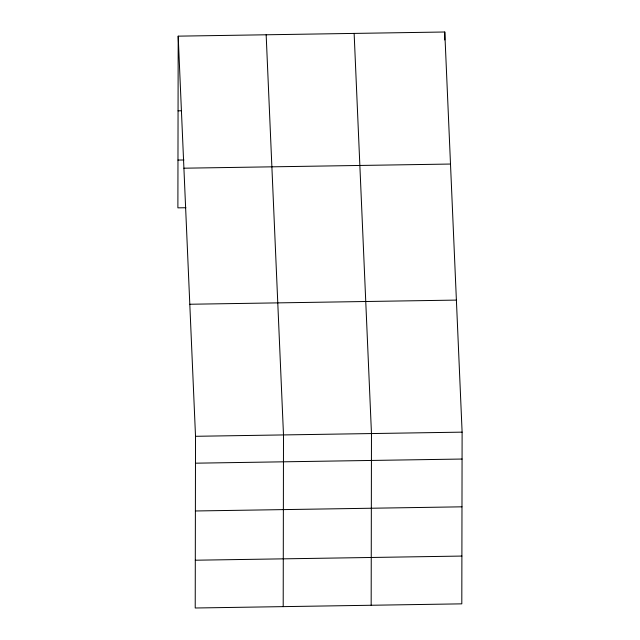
<?xml version="1.0" encoding="UTF-8"?>
<svg xmlns="http://www.w3.org/2000/svg" width="640" height="640" viewBox="0 0 640 640"><rect width="100%" height="100%" fill="white"/><g stroke="black" fill="none" stroke-linecap="round" stroke-linejoin="round"><path stroke-width="0.96" d="M178.192 36.152L195.52 436.296L195.224 608L461.808 603.848L462.112 432.144L444.776 32L178.192 36.152L177.888 207.856L185.888 207.728M283.2 606.632L283.496 434.928L266.16 34.784M371.168 605.264L371.472 433.552L354.136 33.408M444.76 39.968L444.776 32M178.056 110.832L181.056 110.784M177.976 160.064L183.968 159.976M183.912 168.2L450.496 164.048M189.8 304.248L456.392 300.096M195.52 436.296L462.112 432.144M195.48 463.184L462.064 459.04M195.392 510.976L461.984 506.824M195.304 560.216L461.896 556.064"/></g></svg>
